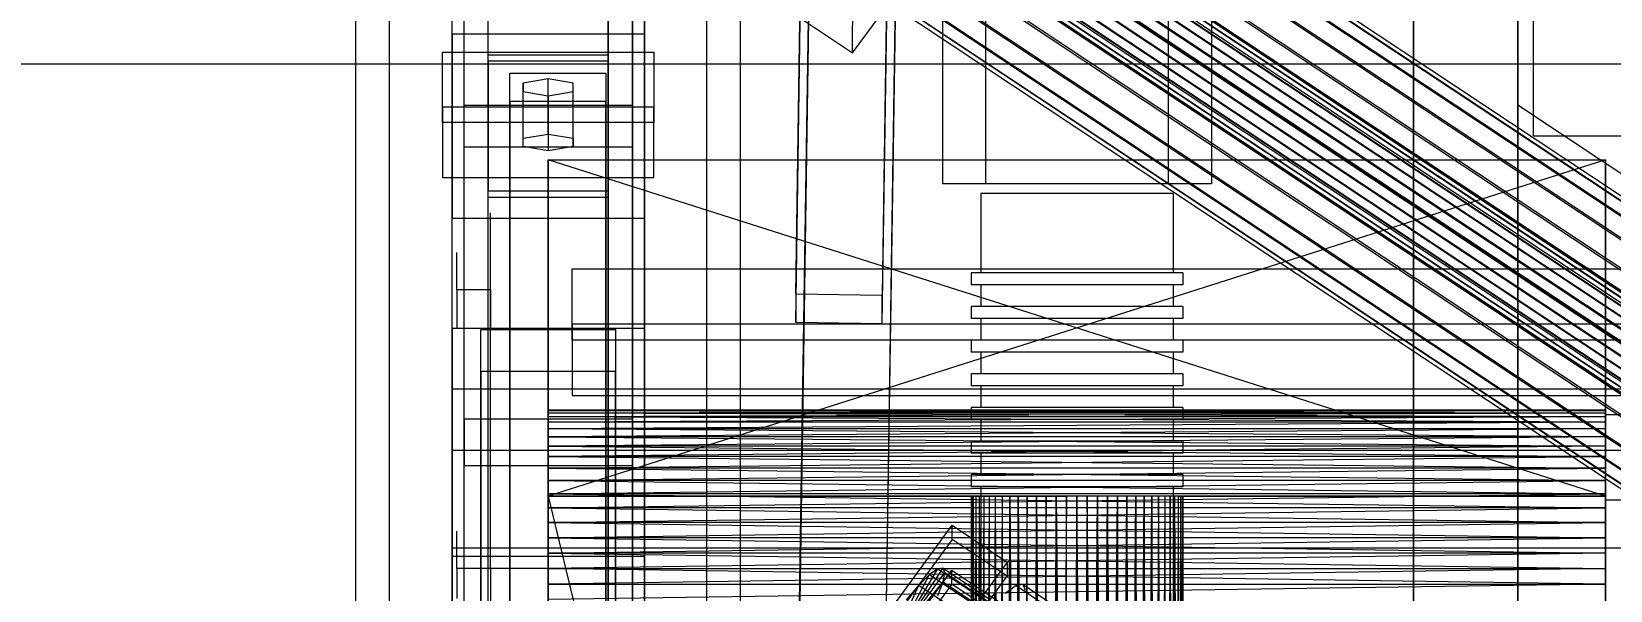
# Model space of a CAD drawing. Header units: millimetres. Extents: x -1970 to 34302, y -65268 to 6837.
# Drawn here: x -537.5 to -209, y -33839.6 to -33723.3 of the extents above; entities that cross this region are included whole.
import ezdxf

# ---------------------------------------------------------------- set-up
doc = ezdxf.new("R2010")
doc.units = ezdxf.units.MM
for name, color, linetype, lineweight in [('COTAS_O', 1, 'Continuous', 0), ('frontal_briquetadora', 7, 'Continuous', 0), ('frontal_C01', 7, 'Continuous', 0), ('frontal_C02', 7, 'Continuous', 0), ('frontal_mezcladora', 7, 'Continuous', 0)]:
    doc.layers.add(name, color=color, linetype=linetype, lineweight=lineweight)
doc.dimstyles.new('R19_100', dxfattribs={"dimtxt": 250, "dimasz": 150, "dimexe": 150, "dimexo": 80, "dimgap": 100, "dimtad": 1, "dimtih": 1, "dimtoh": 1, "dimdsep": 46, "dimcen": 0.09, "dimadec": 0, "dimazin": 0, "dimtfac": 1, "dimtdec": 4, "dimtofl": 0, "dimtmove": 0, "dimatfit": 3, "dimfxl": 1, "dimtolj": 1, "dimtzin": 0, "dimarcsym": 0})

# ---------------------------------------------------------------- blocks, each defined once
blk = doc.blocks.new('*D35')
at = {"layer": 'COTAS_O', "color": 0, "lineweight": -2, "transparency": 16777216}
for p, q in [((-1725, -34320), (-1725, -33550)), ((1725, -34320), (1725, -33550)), ((-1575, -33700), (1575, -33700))]:
    blk.add_line(p, q, dxfattribs=at)
at = {"layer": 'COTAS_O', "color": 0, "transparency": 16777216}
for points in [[(-1575, -33675), (-1575, -33725), (-1725, -33700)], [(1575, -33675), (1575, -33725), (1725, -33700)]]:
    blk.add_solid(points, dxfattribs=at)
at = {"layer": 'Defpoints', "color": 0, "transparency": 16777216}
for p in [(1725, -33700), (-1725, -34400), (1725, -34400)]:
    blk.add_point(p, dxfattribs=at)
blk = doc.blocks.new('*D38')
at = {"layer": 'COTAS_O', "color": 0, "lineweight": -2, "transparency": 16777216}
for p, q in [((-570, -33700), (200, -33700)), ((50, -34750), (50, -33850)), ((-570, -34900), (200, -34900))]:
    blk.add_line(p, q, dxfattribs=at)
at = {"layer": 'COTAS_O', "color": 0, "transparency": 16777216}
for points in [[(25, -33850), (75, -33850), (50, -33700)], [(25, -34750), (75, -34750), (50, -34900)]]:
    blk.add_solid(points, dxfattribs=at)
at = {"layer": 'Defpoints', "color": 0, "transparency": 16777216}
for p in [(-650, -33700), (50, -33700), (-650, -34900)]:
    blk.add_point(p, dxfattribs=at)

msp = doc.modelspace()

# ---------------------------------------------------------------- linework, layer by layer
at = {"layer": 'frontal_briquetadora'}
for p, q in [((-348, -33700), (-348, -33755)), ((-339, -33700), (-339, -33755)), ((-301, -33700), (-301, -33755)), ((-292, -33700), (-292, -33755)), ((-225, -33745), (-225, -33705)), ((-225, -33745), (-200, -33745)), ((-430, -33820), (-430, -33750)), ((-430, -33750), (-430, -33844.629)), ((-430, -33750), (-430, -33841.488)), ((-430, -33750), (-430, -33838.284)), ((-430, -33750), (-430, -33835.05)), ((-430, -33750), (-430, -33831.815)), ((-430, -33750), (-430, -33828.612)), ((-430, -33750), (-430, -33825.47)), ((-430, -33750), (-430, -33822.421)), ((-430, -33750), (-430, -33819.494)), ((-430, -33750), (-430, -33816.716)), ((-430, -33750), (-430, -33814.115)), ((-430, -33750), (-430, -33811.715)), ((-430, -33750), (-430, -33809.54)), ((-430, -33750), (-430, -33807.611)), ((-430, -33750), (-430, -33805.946)), ((-430, -33750), (-430, -33804.562)), ((-430, -33750), (-430, -33803.471)), ((-430, -33750), (-430, -33802.684)), ((-430, -33750), (-430, -33802.209)), ((-430, -33750), (-430, -33802.05)), ((-210, -33820), (-430, -33750)), ((-430, -33750), (-210, -33750)), ((-210, -33750), (-430, -33820)), ((-210, -33820), (-210, -33750)), ((-210, -33750), (-210, -33844.629)), ((-210, -33750), (-210, -33841.488)), ((-210, -33750), (-210, -33838.284)), ((-210, -33750), (-210, -33835.05)), ((-210, -33750), (-210, -33831.815)), ((-210, -33750), (-210, -33828.612)), ((-210, -33750), (-210, -33825.47)), ((-210, -33750), (-210, -33822.421)), ((-210, -33750), (-210, -33819.494)), ((-210, -33750), (-210, -33816.716)), ((-210, -33750), (-210, -33814.115)), ((-210, -33750), (-210, -33811.715)), ((-210, -33750), (-210, -33809.54)), ((-210, -33750), (-210, -33807.611)), ((-210, -33750), (-210, -33805.946)), ((-210, -33750), (-210, -33804.562)), ((-210, -33750), (-210, -33803.471)), ((-210, -33750), (-210, -33802.684)), ((-210, -33750), (-210, -33802.209)), ((-210, -33750), (-210, -33802.05)), ((-292, -33755), (-348, -33755)), ((-301, -33755), (-339, -33755)), ((-338.019, -33757), (-340, -33757)), ((-340, -33757), (-340, -33773.5)), ((-332.47, -33757), (-338.019, -33757)), ((-324.45, -33757), (-332.47, -33757)), ((-315.55, -33757), (-324.45, -33757)), ((-307.53, -33757), (-315.55, -33757)), ((-301.981, -33757), (-307.53, -33757)), ((-300, -33757), (-301.981, -33757)), ((-300, -33757), (-300, -33773.5)), ((-442, -33763.571), (-442, -33761.05)), ((-430, -33763.571), (-430, -33761.05)), ((-442, -33770.964), (-442, -33763.571)), ((-430, -33770.964), (-430, -33763.571)), ((-449, -33770.795), (-449, -33769.25)), ((-442, -33770.795), (-442, -33769.25)), ((-449, -33773.579), (-449, -33770.795)), ((-442, -33773.579), (-442, -33770.795)), ((-442, -33782.724), (-442, -33770.964)), ((-430, -33782.724), (-430, -33770.964)), ((-449, -33777.05), (-449, -33773.579)), ((-442, -33777.05), (-442, -33773.579)), ((-339.821, -33773.5), (-342, -33773.5)), ((-342, -33773.5), (-342, -33776)), ((-339.821, -33776), (-342, -33776)), ((-338.019, -33773.5), (-340, -33773.5)), ((-338.019, -33776), (-340, -33776)), ((-340, -33776), (-340, -33780.5)), ((-333.717, -33773.5), (-339.821, -33773.5)), ((-333.717, -33776), (-339.821, -33776)), ((-332.47, -33773.5), (-338.019, -33773.5)), ((-332.47, -33776), (-338.019, -33776)), ((-324.895, -33773.5), (-333.717, -33773.5)), ((-324.895, -33776), (-333.717, -33776)), ((-324.45, -33773.5), (-332.47, -33773.5)), ((-324.45, -33776), (-332.47, -33776)), ((-315.105, -33773.5), (-324.895, -33773.5)), ((-315.105, -33776), (-324.895, -33776)), ((-315.55, -33773.5), (-324.45, -33773.5)), ((-315.55, -33776), (-324.45, -33776)), ((-307.53, -33773.5), (-315.55, -33773.5)), ((-307.53, -33776), (-315.55, -33776)), ((-306.283, -33773.5), (-315.105, -33773.5)), ((-306.283, -33776), (-315.105, -33776)), ((-301.981, -33773.5), (-307.53, -33773.5)), ((-301.981, -33776), (-307.53, -33776)), ((-300.179, -33773.5), (-306.283, -33773.5)), ((-300.179, -33776), (-306.283, -33776)), ((-300, -33773.5), (-301.981, -33773.5)), ((-300, -33776), (-301.981, -33776)), ((-298, -33773.5), (-300.179, -33773.5)), ((-298, -33776), (-300.179, -33776)), ((-300, -33776), (-300, -33780.5)), ((-298, -33773.5), (-298, -33776)), ((-442, -33777.05), (-449, -33777.05)), ((-449, -33777.05), (-449, -33780.521)), ((-442, -33777.05), (-442, -33780.521)), ((-449, -33780.521), (-449, -33783.304)), ((-442, -33780.521), (-442, -33783.304)), ((-442, -33798.05), (-442, -33782.724)), ((-430, -33798.05), (-430, -33782.724)), ((-339.821, -33780.5), (-342, -33780.5)), ((-342, -33780.5), (-342, -33783)), ((-338.019, -33780.5), (-340, -33780.5)), ((-333.717, -33780.5), (-339.821, -33780.5)), ((-332.47, -33780.5), (-338.019, -33780.5)), ((-324.895, -33780.5), (-333.717, -33780.5)), ((-324.45, -33780.5), (-332.47, -33780.5)), ((-315.105, -33780.5), (-324.895, -33780.5)), ((-315.55, -33780.5), (-324.45, -33780.5)), ((-307.53, -33780.5), (-315.55, -33780.5)), ((-306.283, -33780.5), (-315.105, -33780.5)), ((-301.981, -33780.5), (-307.53, -33780.5)), ((-300.179, -33780.5), (-306.283, -33780.5)), ((-300, -33780.5), (-301.981, -33780.5)), ((-298, -33780.5), (-300.179, -33780.5)), ((-298, -33780.5), (-298, -33783)), ((-449, -33783.304), (-449, -33784.849)), ((-442, -33783.304), (-442, -33784.849)), ((-339.821, -33783), (-342, -33783)), ((-338.019, -33783), (-340, -33783)), ((-340, -33783), (-340, -33787.5)), ((-333.717, -33783), (-339.821, -33783)), ((-332.47, -33783), (-338.019, -33783)), ((-324.895, -33783), (-333.717, -33783)), ((-324.45, -33783), (-332.47, -33783)), ((-315.105, -33783), (-324.895, -33783)), ((-315.55, -33783), (-324.45, -33783)), ((-307.53, -33783), (-315.55, -33783)), ((-306.283, -33783), (-315.105, -33783)), ((-301.981, -33783), (-307.53, -33783)), ((-300.179, -33783), (-306.283, -33783)), ((-300, -33783), (-301.981, -33783)), ((-298, -33783), (-300.179, -33783)), ((-300, -33783), (-300, -33787.5)), ((-339.821, -33787.5), (-342, -33787.5)), ((-342, -33787.5), (-342, -33790)), ((-338.019, -33787.5), (-340, -33787.5)), ((-333.717, -33787.5), (-339.821, -33787.5)), ((-332.47, -33787.5), (-338.019, -33787.5)), ((-324.895, -33787.5), (-333.717, -33787.5)), ((-324.45, -33787.5), (-332.47, -33787.5)), ((-315.105, -33787.5), (-324.895, -33787.5)), ((-315.55, -33787.5), (-324.45, -33787.5)), ((-307.53, -33787.5), (-315.55, -33787.5)), ((-306.283, -33787.5), (-315.105, -33787.5)), ((-301.981, -33787.5), (-307.53, -33787.5)), ((-300.179, -33787.5), (-306.283, -33787.5)), ((-300, -33787.5), (-301.981, -33787.5)), ((-298, -33787.5), (-300.179, -33787.5)), ((-298, -33787.5), (-298, -33790)), ((-339.821, -33790), (-342, -33790)), ((-338.019, -33790), (-340, -33790)), ((-340, -33790), (-340, -33794.5)), ((-333.717, -33790), (-339.821, -33790)), ((-332.47, -33790), (-338.019, -33790)), ((-324.895, -33790), (-333.717, -33790)), ((-324.45, -33790), (-332.47, -33790)), ((-315.105, -33790), (-324.895, -33790)), ((-315.55, -33790), (-324.45, -33790)), ((-307.53, -33790), (-315.55, -33790)), ((-306.283, -33790), (-315.105, -33790)), ((-301.981, -33790), (-307.53, -33790)), ((-300.179, -33790), (-306.283, -33790)), ((-300, -33790), (-301.981, -33790)), ((-298, -33790), (-300.179, -33790)), ((-300, -33790), (-300, -33794.5)), ((-339.821, -33794.5), (-342, -33794.5)), ((-342, -33794.5), (-342, -33797)), ((-338.019, -33794.5), (-340, -33794.5)), ((-333.717, -33794.5), (-339.821, -33794.5)), ((-332.47, -33794.5), (-338.019, -33794.5)), ((-324.895, -33794.5), (-333.717, -33794.5)), ((-324.45, -33794.5), (-332.47, -33794.5)), ((-315.105, -33794.5), (-324.895, -33794.5)), ((-315.55, -33794.5), (-324.45, -33794.5)), ((-307.53, -33794.5), (-315.55, -33794.5)), ((-306.283, -33794.5), (-315.105, -33794.5)), ((-301.981, -33794.5), (-307.53, -33794.5)), ((-300.179, -33794.5), (-306.283, -33794.5)), ((-300, -33794.5), (-301.981, -33794.5)), ((-298, -33794.5), (-300.179, -33794.5)), ((-298, -33794.5), (-298, -33797)), ((-442, -33815.897), (-442, -33798.05)), ((-430, -33815.897), (-430, -33798.05)), ((-339.821, -33797), (-342, -33797)), ((-338.019, -33797), (-340, -33797)), ((-340, -33797), (-340, -33801.5)), ((-333.717, -33797), (-339.821, -33797)), ((-332.47, -33797), (-338.019, -33797)), ((-324.895, -33797), (-333.717, -33797)), ((-324.45, -33797), (-332.47, -33797)), ((-315.105, -33797), (-324.895, -33797)), ((-315.55, -33797), (-324.45, -33797)), ((-307.53, -33797), (-315.55, -33797)), ((-306.283, -33797), (-315.105, -33797)), ((-301.981, -33797), (-307.53, -33797)), ((-300.179, -33797), (-306.283, -33797)), ((-300, -33797), (-301.981, -33797)), ((-298, -33797), (-300.179, -33797)), ((-300, -33797), (-300, -33801.5)), ((-430, -33802.05), (-430, -33802.209)), ((-210, -33802.05), (-430, -33802.209)), ((-210, -33802.05), (-430, -33802.05)), ((-210, -33802.209), (-430, -33802.05)), ((-430, -33802.209), (-430, -33802.684)), ((-210, -33802.209), (-430, -33802.684)), ((-210, -33802.209), (-430, -33802.209)), ((-210, -33802.684), (-430, -33802.209)), ((-339.821, -33801.5), (-342, -33801.5)), ((-342, -33801.5), (-342, -33804)), ((-338.019, -33801.5), (-340, -33801.5)), ((-333.717, -33801.5), (-339.821, -33801.5)), ((-332.47, -33801.5), (-338.019, -33801.5)), ((-324.895, -33801.5), (-333.717, -33801.5)), ((-324.45, -33801.5), (-332.47, -33801.5)), ((-315.105, -33801.5), (-324.895, -33801.5)), ((-315.55, -33801.5), (-324.45, -33801.5)), ((-307.53, -33801.5), (-315.55, -33801.5)), ((-306.283, -33801.5), (-315.105, -33801.5)), ((-301.981, -33801.5), (-307.53, -33801.5)), ((-300.179, -33801.5), (-306.283, -33801.5)), ((-300, -33801.5), (-301.981, -33801.5)), ((-298, -33801.5), (-300.179, -33801.5)), ((-298, -33801.5), (-298, -33804)), ((-210, -33802.05), (-210, -33802.209)), ((-210, -33802.209), (-210, -33802.684)), ((-430, -33802.684), (-430, -33803.471)), ((-210, -33802.684), (-430, -33803.471)), ((-210, -33802.684), (-430, -33802.684)), ((-210, -33803.471), (-430, -33802.684)), ((-430, -33803.471), (-430, -33804.562)), ((-210, -33803.471), (-430, -33804.562)), ((-210, -33803.471), (-430, -33803.471)), ((-210, -33804.562), (-430, -33803.471)), ((-430, -33804.562), (-430, -33805.946)), ((-210, -33804.562), (-430, -33805.946)), ((-210, -33804.562), (-430, -33804.562)), ((-339.821, -33804), (-342, -33804)), ((-338.019, -33804), (-340, -33804)), ((-340, -33804), (-340, -33808.5)), ((-333.717, -33804), (-339.821, -33804)), ((-332.47, -33804), (-338.019, -33804)), ((-324.895, -33804), (-333.717, -33804)), ((-324.45, -33804), (-332.47, -33804)), ((-315.105, -33804), (-324.895, -33804)), ((-315.55, -33804), (-324.45, -33804)), ((-307.53, -33804), (-315.55, -33804)), ((-306.283, -33804), (-315.105, -33804)), ((-301.981, -33804), (-307.53, -33804)), ((-300.179, -33804), (-306.283, -33804)), ((-300, -33804), (-301.981, -33804)), ((-298, -33804), (-300.179, -33804)), ((-300, -33804), (-300, -33808.5)), ((-210, -33802.684), (-210, -33803.471)), ((-160, -33803.052), (-210, -33803.052)), ((-210, -33803.052), (-210, -33806.399)), ((-210, -33806.043), (-210, -33803.052)), ((-210, -33803.471), (-210, -33804.562)), ((-210, -33803.946), (-210, -33803.763)), ((-210, -33803.763), (-210, -33809.778)), ((-210, -33810.289), (-210, -33803.946)), ((-210, -33804.562), (-210, -33805.946)), ((-430, -33805.946), (-430, -33807.611)), ((-210, -33805.946), (-430, -33807.611)), ((-210, -33805.946), (-430, -33805.946)), ((-210, -33807.611), (-430, -33805.946)), ((-430, -33807.611), (-430, -33809.54)), ((-210, -33807.611), (-430, -33809.54)), ((-210, -33807.611), (-430, -33807.611)), ((-430, -33807.611), (-210, -33809.54)), ((-339.821, -33808.5), (-342, -33808.5)), ((-342, -33808.5), (-342, -33811)), ((-338.019, -33808.5), (-340, -33808.5)), ((-333.717, -33808.5), (-339.821, -33808.5)), ((-332.47, -33808.5), (-338.019, -33808.5)), ((-324.895, -33808.5), (-333.717, -33808.5)), ((-324.45, -33808.5), (-332.47, -33808.5)), ((-315.105, -33808.5), (-324.895, -33808.5)), ((-315.55, -33808.5), (-324.45, -33808.5)), ((-307.53, -33808.5), (-315.55, -33808.5)), ((-306.283, -33808.5), (-315.105, -33808.5)), ((-301.981, -33808.5), (-307.53, -33808.5)), ((-300.179, -33808.5), (-306.283, -33808.5)), ((-300, -33808.5), (-301.981, -33808.5)), ((-298, -33808.5), (-300.179, -33808.5)), ((-298, -33808.5), (-298, -33811)), ((-210, -33805.946), (-210, -33807.611)), ((-210, -33814.779), (-210, -33806.043)), ((-210, -33806.399), (-210, -33815.42)), ((-210, -33807.611), (-210, -33809.54)), ((-430, -33809.54), (-430, -33811.715)), ((-210, -33809.54), (-430, -33811.715)), ((-210, -33809.54), (-430, -33809.54)), ((-430, -33809.54), (-210, -33811.715)), ((-430, -33811.715), (-430, -33814.115)), ((-210, -33811.715), (-430, -33811.715)), ((-430, -33814.115), (-210, -33811.715)), ((-430, -33811.715), (-210, -33814.115)), ((-339.821, -33811), (-342, -33811)), ((-338.019, -33811), (-340, -33811)), ((-340, -33811), (-340, -33815.5)), ((-333.717, -33811), (-339.821, -33811)), ((-332.47, -33811), (-338.019, -33811)), ((-324.895, -33811), (-333.717, -33811)), ((-324.45, -33811), (-332.47, -33811)), ((-315.105, -33811), (-324.895, -33811)), ((-315.55, -33811), (-324.45, -33811)), ((-307.53, -33811), (-315.55, -33811)), ((-306.283, -33811), (-315.105, -33811)), ((-301.981, -33811), (-307.53, -33811)), ((-300.179, -33811), (-306.283, -33811)), ((-300, -33811), (-301.981, -33811)), ((-298, -33811), (-300.179, -33811)), ((-300, -33811), (-300, -33815.5)), ((-210, -33809.54), (-210, -33811.715)), ((-210, -33809.778), (-210, -33820.797)), ((-210, -33821.536), (-210, -33810.289)), ((-210, -33811.715), (-210, -33814.115)), ((-430, -33814.115), (-430, -33816.716)), ((-210, -33814.115), (-430, -33814.115)), ((-430, -33816.716), (-210, -33814.115)), ((-430, -33814.115), (-210, -33816.716)), ((-339.821, -33815.5), (-342, -33815.5)), ((-342, -33815.5), (-342, -33818)), ((-338.019, -33815.5), (-340, -33815.5)), ((-333.717, -33815.5), (-339.821, -33815.5)), ((-332.47, -33815.5), (-338.019, -33815.5)), ((-324.895, -33815.5), (-333.717, -33815.5)), ((-324.45, -33815.5), (-332.47, -33815.5)), ((-315.105, -33815.5), (-324.895, -33815.5)), ((-315.55, -33815.5), (-324.45, -33815.5)), ((-307.53, -33815.5), (-315.55, -33815.5)), ((-306.283, -33815.5), (-315.105, -33815.5)), ((-301.981, -33815.5), (-307.53, -33815.5)), ((-300.179, -33815.5), (-306.283, -33815.5)), ((-300, -33815.5), (-301.981, -33815.5)), ((-298, -33815.5), (-300.179, -33815.5)), ((-298, -33815.5), (-298, -33818)), ((-210, -33814.115), (-210, -33816.716)), ((-210, -33827.53), (-210, -33814.779)), ((-210, -33815.42), (-210, -33828.329)), ((-442, -33835.05), (-442, -33815.897)), ((-430, -33835.05), (-430, -33815.897)), ((-430, -33816.716), (-430, -33819.494)), ((-210, -33816.716), (-430, -33816.716)), ((-430, -33819.494), (-210, -33816.716)), ((-430, -33816.716), (-210, -33819.494)), ((-339.821, -33818), (-342, -33818)), ((-338.019, -33818), (-340, -33818)), ((-340, -33818), (-340, -33990)), ((-333.717, -33818), (-339.821, -33818)), ((-332.47, -33818), (-338.019, -33818)), ((-324.895, -33818), (-333.717, -33818)), ((-324.45, -33818), (-332.47, -33818)), ((-315.105, -33818), (-324.895, -33818)), ((-315.55, -33818), (-324.45, -33818)), ((-307.53, -33818), (-315.55, -33818)), ((-306.283, -33818), (-315.105, -33818)), ((-301.981, -33818), (-307.53, -33818)), ((-300.179, -33818), (-306.283, -33818)), ((-300, -33818), (-301.981, -33818)), ((-298, -33818), (-300.179, -33818)), ((-300, -33818), (-300, -33990)), ((-210, -33816.716), (-210, -33819.494)), ((-430, -33819.494), (-430, -33822.421)), ((-210, -33819.494), (-430, -33819.494)), ((-430, -33822.421), (-210, -33819.494)), ((-430, -33819.494), (-210, -33822.421)), ((-430, -33820), (-430, -34060)), ((-430, -34260), (-430, -33820)), ((-430, -34680), (-430, -33820)), ((-430, -33820), (-430, -33855.985)), ((-430, -33820), (-430, -33853.384)), ((-430, -33820), (-430, -33850.606)), ((-430, -33820), (-430, -33847.678)), ((-430, -33844.629), (-430, -33820)), ((-430, -33820), (-223.45, -34680)), ((-210, -33820), (-430, -33820)), ((-335.556, -33820), (-430, -33820)), ((-430, -33820), (-333.957, -33820)), ((-337.006, -33820), (-430, -33820)), ((-338.292, -33820), (-430, -33820)), ((-430, -33820), (-332.223, -33820)), ((-339.402, -33820), (-430, -33820)), ((-430, -33820), (-330.371, -33820)), ((-340.325, -33820), (-430, -33820)), ((-430, -33820), (-328.419, -33820)), ((-341.053, -33820), (-430, -33820)), ((-430, -33820), (-326.386, -33820)), ((-430, -33820), (-324.292, -33820)), ((-341.577, -33820), (-430, -33820)), ((-430, -33820), (-322.156, -33820)), ((-320, -33820), (-430, -33820)), ((-341.894, -33820), (-430, -33820)), ((-342, -33820), (-430, -33820)), ((-341.894, -33820), (-342, -34060)), ((-342, -33820), (-342, -34060)), ((-341.894, -33820), (-342, -33820)), ((-342, -33820), (-341.894, -34060)), ((-341.577, -33820), (-341.894, -34060)), ((-341.894, -33820), (-341.894, -34060)), ((-341.577, -33820), (-341.894, -33820)), ((-341.894, -33820), (-341.577, -34060)), ((-341.053, -33820), (-341.577, -34060)), ((-341.577, -33820), (-341.577, -34060)), ((-341.053, -33820), (-341.577, -33820)), ((-341.577, -33820), (-341.053, -34060)), ((-340.325, -33820), (-341.053, -34060)), ((-341.053, -33820), (-341.053, -34060)), ((-340.325, -33820), (-341.053, -33820)), ((-341.053, -33820), (-340.325, -34060)), ((-339.402, -33820), (-340.325, -34060)), ((-340.325, -33820), (-340.325, -34060)), ((-339.402, -33820), (-340.325, -33820)), ((-340.325, -33820), (-339.402, -34060)), ((-338.292, -33820), (-339.402, -34060)), ((-339.402, -33820), (-339.402, -34060)), ((-338.292, -33820), (-339.402, -33820)), ((-337.006, -33820), (-338.292, -34060)), ((-338.292, -33820), (-338.292, -34060)), ((-337.006, -33820), (-338.292, -33820)), ((-335.556, -33820), (-337.006, -34060)), ((-337.006, -33820), (-337.006, -34060)), ((-335.556, -33820), (-337.006, -33820)), ((-337.006, -33820), (-335.556, -34060)), ((-333.957, -33820), (-335.556, -34060)), ((-335.556, -33820), (-335.556, -34060)), ((-333.957, -33820), (-335.556, -33820)), ((-332.223, -33820), (-333.957, -34060)), ((-333.957, -34060), (-333.957, -33820)), ((-332.223, -33820), (-333.957, -33820)), ((-333.957, -33820), (-332.223, -34060)), ((-330.371, -33820), (-332.223, -34060)), ((-332.223, -34060), (-332.223, -33820)), ((-330.371, -33820), (-332.223, -33820)), ((-332.223, -33820), (-330.371, -34060)), ((-328.419, -33820), (-330.371, -34060)), ((-330.371, -34060), (-330.371, -33820)), ((-328.419, -33820), (-330.371, -33820)), ((-326.386, -33820), (-328.419, -34060)), ((-328.419, -34060), (-328.419, -33820)), ((-326.386, -33820), (-328.419, -33820)), ((-328.419, -33820), (-326.386, -34060)), ((-324.292, -33820), (-326.386, -34060)), ((-326.386, -34060), (-326.386, -33820)), ((-324.292, -33820), (-326.386, -33820)), ((-322.156, -33820), (-324.292, -34060)), ((-324.292, -34060), (-324.292, -33820)), ((-322.156, -33820), (-324.292, -33820)), ((-324.292, -33820), (-322.156, -34060)), ((-320, -33820), (-322.156, -34060)), ((-322.156, -34060), (-322.156, -33820)), ((-320, -33820), (-322.156, -33820)), ((-320, -34060), (-320, -33820)), ((-210, -33820), (-320, -33820)), ((-317.844, -33820), (-320, -33820)), ((-317.844, -33820), (-320, -34060)), ((-317.844, -34060), (-320, -33820)), ((-210, -33820), (-317.844, -33820)), ((-315.708, -33820), (-317.844, -33820)), ((-317.844, -33820), (-317.844, -34060)), ((-317.844, -34060), (-315.708, -33820)), ((-315.708, -34060), (-317.844, -33820)), ((-210, -33820), (-315.708, -33820)), ((-313.614, -33820), (-315.708, -33820)), ((-315.708, -33820), (-315.708, -34060)), ((-315.708, -34060), (-313.614, -33820)), ((-313.614, -34060), (-315.708, -33820)), ((-210, -33820), (-313.614, -33820)), ((-311.581, -33820), (-313.614, -33820)), ((-313.614, -33820), (-313.614, -34060)), ((-313.614, -34060), (-311.581, -33820)), ((-311.581, -34060), (-313.614, -33820)), ((-210, -33820), (-311.581, -33820)), ((-309.629, -33820), (-311.581, -33820)), ((-311.581, -33820), (-311.581, -34060)), ((-311.581, -34060), (-309.629, -33820)), ((-210, -33820), (-309.629, -33820)), ((-307.777, -33820), (-309.629, -33820)), ((-309.629, -33820), (-309.629, -34060)), ((-309.629, -34060), (-307.777, -33820)), ((-307.777, -34060), (-309.629, -33820)), ((-210, -33820), (-307.777, -33820)), ((-306.043, -33820), (-307.777, -33820)), ((-307.777, -33820), (-307.777, -34060)), ((-307.777, -34060), (-306.043, -33820)), ((-306.043, -34060), (-307.777, -33820)), ((-210, -33820), (-306.043, -33820)), ((-304.444, -33820), (-306.043, -33820)), ((-306.043, -33820), (-306.043, -34060)), ((-306.043, -34060), (-304.444, -33820)), ((-304.444, -34060), (-306.043, -33820)), ((-210, -33820), (-304.444, -33820)), ((-302.994, -33820), (-304.444, -33820)), ((-304.444, -33820), (-304.444, -34060)), ((-302.994, -33820), (-304.444, -34060)), ((-302.994, -34060), (-304.444, -33820)), ((-210, -33820), (-302.994, -33820)), ((-301.708, -33820), (-302.994, -33820)), ((-302.994, -33820), (-302.994, -34060)), ((-301.708, -33820), (-302.994, -34060)), ((-301.708, -34060), (-302.994, -33820)), ((-210, -33820), (-301.708, -33820)), ((-300.598, -33820), (-301.708, -33820)), ((-301.708, -33820), (-301.708, -34060)), ((-300.598, -33820), (-301.708, -34060)), ((-210, -33820), (-300.598, -33820)), ((-299.675, -33820), (-300.598, -33820)), ((-300.598, -33820), (-300.598, -34060)), ((-299.675, -33820), (-300.598, -34060)), ((-299.675, -34060), (-300.598, -33820)), ((-210, -33820), (-299.675, -33820)), ((-298.947, -33820), (-299.675, -33820)), ((-299.675, -33820), (-299.675, -34060)), ((-298.947, -33820), (-299.675, -34060)), ((-299.675, -33820), (-298.947, -34060)), ((-210, -33820), (-298.947, -33820)), ((-298.947, -33820), (-298.423, -33820)), ((-298.947, -33820), (-298.947, -34060)), ((-298.423, -33820), (-298.947, -34060)), ((-298.947, -33820), (-298.423, -34060)), ((-298.423, -33820), (-210, -33820)), ((-298.423, -33820), (-298.106, -33820)), ((-298.423, -33820), (-298.423, -34060)), ((-298.106, -33820), (-298.423, -34060)), ((-298.423, -33820), (-298.106, -34060)), ((-298.106, -33820), (-210, -33820)), ((-298.106, -33820), (-298, -33820)), ((-298.106, -33820), (-298.106, -34060)), ((-298, -33820), (-298.106, -34060)), ((-298, -33820), (-210, -33820)), ((-298, -33820), (-298, -34060)), ((-210, -33819.494), (-210, -33822.421)), ((-210, -33820), (-210, -34060)), ((-210, -34260), (-210, -33820)), ((-210, -34680), (-210, -33820)), ((-210, -33820), (-210, -33855.985)), ((-210, -33820), (-210, -33853.384)), ((-210, -33820), (-210, -33850.606)), ((-210, -33820), (-210, -33847.678)), ((-210, -33844.629), (-210, -33820)), ((-160, -33820.797), (-210, -33820.797)), ((-210, -33820.797), (-210, -33834.64)), ((-210, -33835.46), (-210, -33821.536)), ((-430, -33822.421), (-430, -33825.47)), ((-210, -33822.421), (-430, -33822.421)), ((-430, -33825.47), (-210, -33822.421)), ((-430, -33822.421), (-210, -33825.47)), ((-430, -33825.47), (-430, -33828.612)), ((-210, -33825.47), (-430, -33825.47)), ((-430, -33828.612), (-210, -33825.47)), ((-430, -33825.47), (-210, -33828.612)), ((-210, -33822.421), (-210, -33825.47)), ((-210, -33825.47), (-210, -33828.612)), ((-449, -33828.795), (-449, -33827.25)), ((-449, -33831.579), (-449, -33828.795)), ((-442, -33828.795), (-442, -33827.25)), ((-442, -33831.579), (-442, -33828.795)), ((-430, -33828.612), (-430, -33831.815)), ((-210, -33828.612), (-430, -33828.612)), ((-430, -33831.815), (-210, -33828.612)), ((-430, -33828.612), (-210, -33831.815)), ((-210, -33841.77), (-210, -33827.53)), ((-210, -33828.329), (-210, -33842.57)), ((-210, -33828.612), (-210, -33831.815)), ((-449, -33835.05), (-449, -33831.579)), ((-442, -33835.05), (-442, -33831.579)), ((-430, -33831.815), (-430, -33835.05)), ((-210, -33831.815), (-430, -33835.05)), ((-210, -33831.815), (-430, -33831.815)), ((-430, -33831.815), (-210, -33835.05)), ((-210, -33831.815), (-210, -33835.05)), ((-442, -33835.05), (-449, -33835.05)), ((-449, -33835.05), (-449, -33838.521)), ((-430, -33835.05), (-442, -33835.05)), ((-442, -33835.05), (-442, -33854.202)), ((-442, -33835.05), (-442, -33838.521)), ((-430, -33835.05), (-430, -33854.202)), ((-210, -33835.05), (-430, -33838.284)), ((-430, -33838.284), (-430, -33835.05)), ((-430, -33835.05), (-210, -33835.05)), ((-210, -33838.284), (-430, -33835.05)), ((-210, -33834.64), (-210, -33848.563)), ((-210, -33835.05), (-210, -33838.284)), ((-210, -33849.302), (-210, -33835.46)), ((-449, -33838.521), (-449, -33841.304)), ((-442, -33838.521), (-442, -33841.304)), ((-210, -33838.284), (-430, -33841.488)), ((-430, -33841.488), (-430, -33838.284)), ((-430, -33838.284), (-210, -33838.284)), ((-210, -33838.284), (-210, -33841.488))]:
    msp.add_line(p, q, dxfattribs=at)
at = {"layer": 'frontal_C01'}
for p, q in [((-250, -32680.37), (-250, -35735.764)), ((-250, -35740.498), (-250, -32685.104)), ((-450, -33785.092), (-450, -33400.882)), ((-410, -33400.882), (-410, -33785.092)), ((-228.298, -33426.447), (-228.298, -33738.634)), ((-228.298, -33744.321), (-228.298, -33432.135)), ((-450, -33832.46), (-450, -33448.25)), ((-410, -33832.46), (-410, -33448.25)), ((-450, -33899.304), (-450, -33515.094)), ((-410, -33515.094), (-410, -33899.304)), ((-442.5, -34180.3), (-442.5, -33521.357)), ((-417.5, -33521.357), (-417.5, -34180.3)), ((-447.5, -33803.973), (-447.5, -33529.239)), ((-412.5, -33529.239), (-412.5, -33803.973)), ((-447.5, -33813.578), (-447.5, -33538.844)), ((-412.5, -33813.578), (-412.5, -33538.844)), ((-442.5, -34205.669), (-442.5, -33546.726)), ((-417.5, -34205.669), (-417.5, -33546.726)), ((-450, -33937.198), (-450, -33552.989)), ((-410, -33937.198), (-410, -33552.989)), ((-334.938, -33676.398), (-150.629, -33798.729)), ((-332.629, -33674.95), (-148.32, -33797.282)), ((-331.181, -33674.943), (-146.872, -33797.274)), ((-330.692, -33676.376), (-146.383, -33798.708)), ((-357.415, -33680.309), (-143.617, -33822.213)), ((-356.348, -33679.321), (-142.549, -33821.225)), ((-355.53, -33678.808), (-141.731, -33820.712)), ((-355.022, -33680.297), (-141.224, -33822.201)), ((-355.017, -33678.805), (-141.218, -33820.71)), ((-354.844, -33679.313), (-141.045, -33821.218)), ((-337.95, -33679.186), (-153.641, -33801.518)), ((-331.197, -33679.153), (-146.887, -33801.484)), ((-146.196, -33825.318), (-359.995, -33683.414)), ((-358.659, -33681.705), (-144.861, -33823.609)), ((-356.363, -33683.396), (-142.565, -33825.3)), ((-355.541, -33681.689), (-141.742, -33823.594)), ((-341.461, -33683.127), (-157.152, -33805.458)), ((-332.659, -33683.083), (-148.35, -33805.414)), ((-362.578, -33687.291), (-148.779, -33829.196)), ((-361.332, -33685.319), (-147.533, -33827.224)), ((-358.68, -33687.272), (-144.881, -33829.176)), ((-357.434, -33685.3), (-143.635, -33827.204)), ((-364.471, -33690.902), (-150.672, -33832.806)), ((-363.648, -33689.195), (-149.85, -33831.1)), ((-361.352, -33690.886), (-147.554, -33832.79)), ((-360.017, -33689.177), (-146.218, -33831.082)), ((-160.922, -33810.281), (-345.231, -33687.95)), ((-334.981, -33687.899), (-150.672, -33810.23)), ((-365.168, -33693.278), (-151.369, -33835.182)), ((-364.995, -33693.786), (-151.196, -33835.69)), ((-364.989, -33692.294), (-151.191, -33834.199)), ((-364.482, -33693.783), (-150.683, -33835.688)), ((-363.664, -33693.27), (-149.865, -33835.175)), ((-362.596, -33692.282), (-148.798, -33834.187)), ((-349.002, -33693.327), (-164.693, -33815.658)), ((-338.003, -33693.272), (-153.694, -33815.604)), ((-352.519, -33698.892), (-168.21, -33821.223)), ((-341.52, -33698.837), (-157.211, -33821.169)), ((-378.512, -33897.114), (-375.644, -33705.166)), ((-357.646, -33705.408), (-360.514, -33897.355)), ((-355.541, -33704.266), (-171.232, -33826.597)), ((-345.291, -33704.214), (-160.982, -33826.546)), ((-357.863, -33709.081), (-173.554, -33831.413)), ((-349.061, -33709.038), (-164.752, -33831.369)), ((-378.512, -33903.518), (-375.644, -33711.57)), ((-366.675, -33727.737), (-366.618, -33712.369)), ((-360.514, -33903.759), (-357.646, -33711.811)), ((-359.326, -33713.011), (-175.016, -33835.343)), ((-352.572, -33712.978), (-168.263, -33835.309)), ((-359.83, -33715.788), (-175.521, -33838.119)), ((-359.341, -33717.221), (-175.032, -33839.552)), ((-357.893, -33717.214), (-173.584, -33839.545)), ((-355.584, -33715.767), (-171.275, -33838.098)), ((-378.143, -33720.125), (-366.675, -33727.737)), ((-366.675, -33727.737), (-360.939, -33719.979)), ((-130, -33803.877), (-228.298, -33738.634)), ((-228.298, -33738.634), (-228.298, -34050.821)), ((-228.298, -33738.634), (-228.298, -33744.321)), ((-228.298, -34056.508), (-228.298, -33744.321)), ((-228.298, -33744.321), (-130, -33809.565)), ((-410, -33785.092), (-450, -33785.092)), ((-450, -33785.092), (-450, -33832.46)), ((-450, -34169.301), (-450, -33785.092)), ((-410, -33832.46), (-410, -33785.092)), ((-410, -33785.092), (-410, -34169.301)), ((-450, -33810.442), (-450, -33797.635)), ((-450, -33797.635), (450, -33797.635)), ((-450, -33830.793), (-450, -33797.635)), ((-412.5, -33803.973), (-447.5, -33803.973)), ((-447.5, -33803.973), (-447.5, -33813.578)), ((-412.5, -33813.578), (-412.5, -33803.973)), ((450, -33810.442), (-450, -33810.442)), ((-450, -33810.442), (-450, -33843.6)), ((-447.5, -33813.578), (-412.5, -33813.578)), ((450, -33830.793), (-450, -33830.793)), ((-450, -33830.793), (-450, -33843.6)), ((-450, -33832.46), (-410, -33832.46)), ((-450, -34216.669), (-450, -33832.46)), ((-410, -34216.669), (-410, -33832.46))]:
    msp.add_line(p, q, dxfattribs=at)
at = {"layer": 'frontal_C02'}
for p, q in [((-250, -32976.99), (-250, -35767.535)), ((-250, -35772.314), (-250, -32981.769)), ((-450, -33723.846), (-450, -33373.127)), ((-410, -33373.127), (-410, -33723.846)), ((-450, -33762.099), (-450, -33411.381)), ((-410, -33762.099), (-410, -33411.381)), ((-450, -33900.768), (-450, -33550.05)), ((-410, -33550.05), (-410, -33900.768)), ((-442.5, -33728.119), (-442.5, -33559.104)), ((-417.5, -33559.104), (-417.5, -33728.119)), ((-470, -35975), (-470, -33576.746)), ((-463, -35975), (-463, -33576.746)), ((-397, -35975), (-397, -33576.746)), ((-390, -35975), (-390, -33576.746)), ((-378.512, -33777.948), (-375.644, -33584.181)), ((-357.646, -33584.424), (-360.514, -33778.191)), ((-442.5, -33757.827), (-442.5, -33588.812)), ((-417.5, -33757.827), (-417.5, -33588.812)), ((-378.512, -33783.793), (-375.644, -33590.026)), ((-360.514, -33784.037), (-357.646, -33590.27)), ((-450, -33948.585), (-450, -33597.867)), ((-410, -33948.585), (-410, -33597.867)), ((-228.298, -33617.653), (-228.298, -33902.474)), ((-228.298, -33908.215), (-228.298, -33623.394)), ((-410, -33723.846), (-450, -33723.846)), ((-450, -33723.846), (-450, -33762.099)), ((-450, -34074.565), (-450, -33723.846)), ((-410, -33762.099), (-410, -33723.846)), ((-410, -33723.846), (-410, -34074.565)), ((-452, -33742.2), (-452, -33727.586)), ((-452, -33727.586), (-408, -33727.586)), ((-452, -33739.062), (-452, -33727.586)), ((-442.5, -33757.827), (-442.5, -33728.119)), ((-442.5, -33728.119), (-417.5, -33728.119)), ((-417.5, -33729.49), (-442.5, -33729.49)), ((-442.5, -33729.49), (-442.5, -33756.456)), ((-442.5, -34261.912), (-442.5, -33729.49)), ((-417.5, -33728.119), (-417.5, -33757.827)), ((-417.5, -33756.456), (-417.5, -33729.49)), ((-417.5, -33729.49), (-417.5, -34261.912)), ((-408, -33727.586), (-408, -33742.2)), ((-408, -33727.586), (-408, -33739.062)), ((-438, -33737.816), (-438, -33731.97)), ((-438, -33731.97), (-418, -33731.97)), ((-438, -33873.072), (-438, -33731.97)), ((-430, -33733.139), (-435.196, -33734.016)), ((-424.804, -33734.016), (-430, -33733.139)), ((-430, -33744.615), (-430, -33733.139)), ((-418, -33731.97), (-418, -33737.816)), ((-418, -33731.97), (-418, -33873.072)), ((-435.196, -33734.016), (-435.196, -33735.77)), ((-435.196, -33745.492), (-435.196, -33734.016)), ((-435.196, -33735.77), (-430, -33736.646)), ((-435.196, -33747.246), (-435.196, -33735.77)), ((-430, -33736.646), (-424.804, -33735.77)), ((-430, -33736.646), (-430, -33748.123)), ((-424.804, -33735.77), (-424.804, -33734.016)), ((-424.804, -33745.492), (-424.804, -33734.016)), ((-424.804, -33747.246), (-424.804, -33735.77)), ((-408, -33739.062), (-452, -33739.062)), ((-452, -33739.062), (-452, -33753.676)), ((-447.5, -33747.357), (-447.5, -33738.589)), ((-447.5, -33738.589), (-412.5, -33738.589)), ((-447.5, -33920.293), (-447.5, -33738.589)), ((-418, -33737.816), (-438, -33737.816)), ((-438, -33737.816), (-438, -33878.918)), ((-418, -33878.918), (-418, -33737.816)), ((-412.5, -33738.589), (-412.5, -33747.357)), ((-412.5, -33738.589), (-412.5, -33920.293)), ((-408, -33753.676), (-408, -33739.062)), ((-408, -33742.2), (-452, -33742.2)), ((-452, -33742.2), (-452, -33753.676)), ((-408, -33753.676), (-408, -33742.2)), ((-435.196, -33745.492), (-430, -33744.615)), ((-435.196, -33747.246), (-435.196, -33745.492)), ((-430, -33744.615), (-424.804, -33745.492)), ((-424.804, -33745.492), (-424.804, -33747.246)), ((-412.5, -33747.357), (-447.5, -33747.357)), ((-447.5, -33929.061), (-447.5, -33747.357)), ((-430, -33748.123), (-435.196, -33747.246)), ((-424.804, -33747.246), (-430, -33748.123)), ((-412.5, -33929.061), (-412.5, -33747.357)), ((-452, -33753.676), (-408, -33753.676)), ((-442.5, -33756.456), (-417.5, -33756.456)), ((-442.5, -34288.878), (-442.5, -33756.456)), ((-417.5, -34288.878), (-417.5, -33756.456)), ((-417.5, -33757.827), (-442.5, -33757.827)), ((-450, -33762.099), (-410, -33762.099)), ((-450, -34112.818), (-450, -33762.099)), ((-410, -34112.818), (-410, -33762.099)), ((-425, -33787.528), (-425, -33772.681)), ((-425, -33772.681), (425, -33772.681)), ((-425, -33784.157), (-425, -33772.681)), ((-360.514, -33778.191), (-378.512, -33777.948)), ((-378.512, -33777.948), (-378.512, -33783.793)), ((-360.514, -33784.037), (-360.514, -33778.191)), ((-444, -33794.052), (-444, -33785.284)), ((-444, -33785.284), (-416, -33785.284)), ((-444, -33874.416), (-444, -33785.284)), ((425, -33784.157), (-425, -33784.157)), ((-425, -33784.157), (-425, -33799.004)), ((-416, -33785.284), (-416, -33794.052)), ((-416, -33785.284), (-416, -33874.416)), ((-378.512, -33783.793), (-360.514, -33784.037)), ((425, -33787.528), (-425, -33787.528)), ((-425, -33787.528), (-425, -33799.004)), ((-416, -33794.052), (-444, -33794.052)), ((-444, -33794.052), (-444, -33883.184)), ((-416, -33883.184), (-416, -33794.052)), ((-425, -33799.004), (425, -33799.004)), ((-373.501, -33863.634), (-345.969, -33826.041)), ((-345.981, -33828.963), (-345.969, -33826.041)), ((-345.969, -33826.041), (-334.501, -33833.724)), ((-345.981, -33828.963), (-373.513, -33866.556)), ((-334.513, -33836.647), (-345.981, -33828.963)), ((-373.539, -33872.986), (-346.008, -33835.393)), ((-334.501, -33833.724), (-362.033, -33871.317)), ((-353.892, -33843.321), (-348.918, -33835.077)), ((-353.378, -33843.251), (-347.835, -33834.93)), ((-348.918, -33835.077), (-350.645, -33836.292)), ((-347.835, -33834.93), (-348.918, -33835.077)), ((-348.918, -33835.077), (-339.088, -33841.663)), ((-347.835, -33834.93), (-338.005, -33841.515)), ((-347.47, -33835.86), (-347.835, -33834.93)), ((-346.02, -33838.316), (-346.008, -33835.393)), ((-346.008, -33835.393), (-334.539, -33843.077)), ((-334.501, -33833.724), (-334.513, -33836.647)), ((-346.02, -33838.316), (-373.551, -33875.909)), ((-362.045, -33874.24), (-334.513, -33836.647)), ((-355.777, -33844.938), (-352.899, -33838.491)), ((-352.899, -33838.491), (-355.525, -33841.525)), ((-354.71, -33843.896), (-350.645, -33836.292)), ((-353.384, -33844.613), (-347.847, -33837.804)), ((-353.205, -33843.692), (-347.47, -33835.86)), ((-350.645, -33836.292), (-352.899, -33838.491)), ((-352.899, -33838.491), (-343.069, -33845.077)), ((-350.645, -33836.292), (-340.816, -33842.877)), ((-348.941, -33840.63), (-347.847, -33837.804)), ((-347.847, -33837.804), (-347.47, -33835.86)), ((-347.847, -33837.804), (-338.017, -33844.39)), ((-347.47, -33835.86), (-337.64, -33842.446)), ((-334.551, -33845.999), (-346.02, -33838.316)), ((-332.629, -33838.582), (-334.938, -33840.206)), ((-331.181, -33838.385), (-332.629, -33838.582)), ((-332.629, -33838.582), (-148.32, -33962.066)), ((-330.692, -33839.628), (-331.181, -33838.385)), ((-331.181, -33838.385), (-146.872, -33961.869))]:
    msp.add_line(p, q, dxfattribs=at)
at = {"layer": 'frontal_mezcladora'}
for p, q in [((-650, -33730), (650, -33730)), ((-625, -33730), (625, -33730))]:
    msp.add_line(p, q, dxfattribs=at)

# ---------------------------------------------------------------- dimensions: what is measured, and where the dimension line sits
at = {"layer": 'COTAS_O'}
for p1, p2, distance, picture, middle in [((-1725, -34400), (1725, -34400), 700, '*D35', (0, -33700)), ((-650, -34900), (-650, -33700), -700, '*D38', (50, -34300))]:
    dim = msp.add_aligned_dim(p1=p1, p2=p2, distance=distance, text='<> O', dimstyle='R19_100', dxfattribs=at)
    dim.commit()
    dim.dimension.update_dxf_attribs({"geometry": picture, "text_midpoint": middle})

doc.saveas('drawing.dxf')
